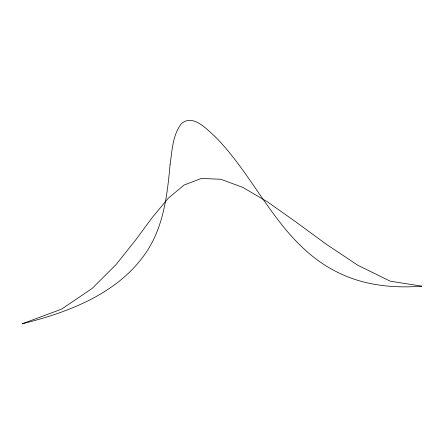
<?xml version="1.0" encoding="UTF-8"?>
<svg xmlns="http://www.w3.org/2000/svg" width="444" height="444" viewBox="0 0 444 444"><rect width="100%" height="100%" fill="white"/><g stroke="black" fill="none" stroke-linecap="round" stroke-linejoin="round"><path stroke-width="0.67" d="M170.052 164.746C167.399 194.244 163.814 224.953 147.441 250.46C119.863 293.012 69.325 312.115 22.2 323.798L61.527 309.163L92.108 288.45L116.156 264.491L135.681 239.932L152.497 217.183L168.187 198.318L184.105 185.015L201.337 178.449L220.712 179.243L242.768 187.357L267.743 202.031L295.554 221.7L325.807 243.9L357.736 265.218L390.232 281.174L421.8 286.175C400.738 287.84 379.331 286.624 358.968 280.708A134.915 134.915 0 0 1 323.687 264.38C275.519 232.845 254.373 176.118 214.757 136.264C206.532 129.06 193.04 113.697 181.446 123.621C172.439 135.204 172.178 150.816 170.052 164.746"/></g></svg>
